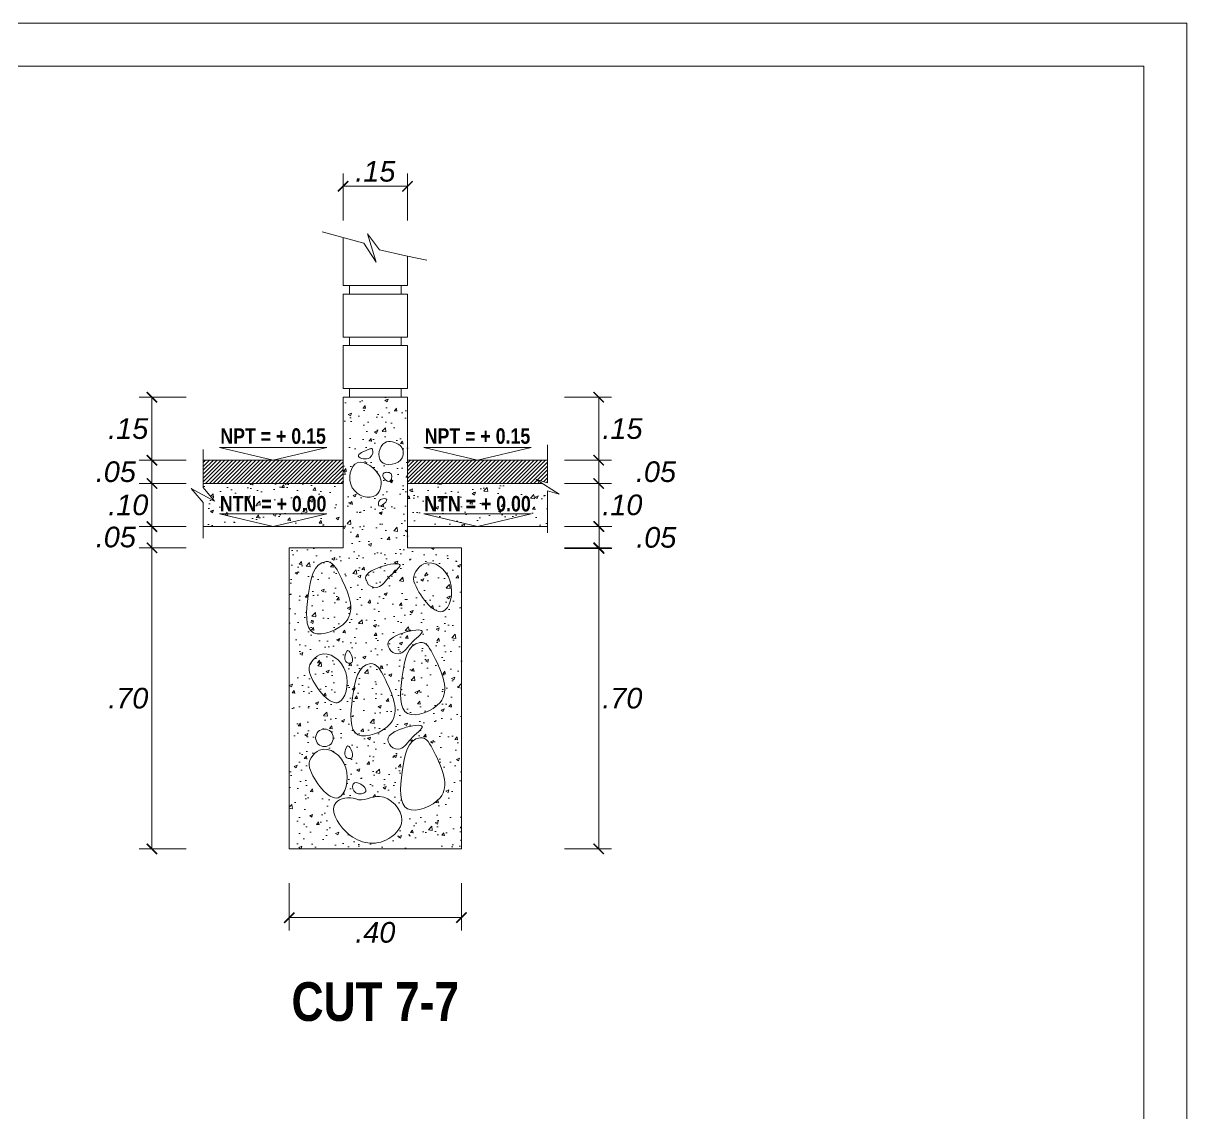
# Model space of a CAD drawing. Header units: millimetres. Extents: x 56 to 215, y 47 to 103.
# Drawn here: x 208.33 to 215.09, y 96.32 to 102.66 of the extents above; entities that cross this region are included whole.
import ezdxf
from ezdxf.enums import TextEntityAlignment as Align

# ---------------------------------------------------------------- set-up
doc = ezdxf.new("R2010")
doc.units = ezdxf.units.MM
doc.linetypes.add('CENTER2', pattern=[28.575, 19.05, -3.175, 3.175, -3.175])
for name, color, linetype, lineweight in [('A_Texto', 43, 'Continuous', 9), ('E_Cimentación', 150, 'Continuous', 50), ('E_Columna', 3, 'Continuous', 25), ('Estribo', 1, 'CENTER2', 20), ('G_Achurados', 54, 'Continuous', 5), ('G_Complemento', 30, 'Continuous', 20), ('G_Texto', 122, 'Continuous', 20)]:
    doc.layers.add(name, color=color, linetype=linetype, lineweight=lineweight)
doc.layers.add('E_Concreto', color=157, linetype='Continuous')
doc.layers.add('G_Acotación', color=171, linetype='Continuous')
doc.styles.add('ARIAL', font='ariali.ttf', dxfattribs={"height": 0.12})
doc.styles.add('Cotas', font='ARIALNB.TTF', dxfattribs={"height": 0.1})
doc.styles.add('Notas', font='ARIALNB.TTF', dxfattribs={"height": 0.15})
doc.dimstyles.new('Lenin_20', dxfattribs={"dimscale": 0.5, "dimtxt": 0.1, "dimasz": 0.12, "dimexe": 0.15, "dimexo": 0.2, "dimgap": 0.05, "dimtad": 2, "dimtih": 1, "dimtoh": 1, "dimlfac": 0.4, "dimzin": 4, "dimdsep": 46, "dimtxsty": 'ARIAL', "dimblk": 'ARCHTICK', "dimcen": 0.12, "dimclrd": 256, "dimclre": 256, "dimclrt": 4, "dimazin": 1, "dimtm": 1e-09, "dimtfac": 1, "dimtmove": 2, "dimatfit": 2, "dimldrblk": 'ARCHTICK', "dimfxl": 1, "dimtolj": 1, "dimlwd": 13, "dimlwe": 18, "dimarcsym": 0})
pattern_1 = [(50, (26.23506, -2.77597), (0.18218467, -0.01593909), [0.01905, -0.20955]), (355, (26.23506, -2.77597), (-0.03524283, 0.19105664), [0.01524, -0.16764]), (100.451, (26.25025, -2.7773), (0.1469425, 0.17511669), [0.01619, -0.17809]), (46.1842, (26.23506, -2.72517), (0.27107904, -0.04204233), [0.028575, -0.314325]), (96.6356, (26.25765, -2.72867), (0.23740423, 0.24742556), [0.024285, -0.267135]), (351.184, (26.23506, -2.72517), (0.2374046, 0.2474251), [0.02286, -0.25146]), (21, (26.26046, -2.73787), (0.15161488, -0.10226552), [0.01905, -0.20955]), (326, (26.26046, -2.73787), (0.06180203, 0.18418797), [0.01524, -0.16764]), (71.4514, (26.2731, -2.74639), (0.21341649, 0.08192286), [0.01619, -0.17809]), (37.5, (26.235063, -2.775966), (0.003088603, 0.084555039), [0, -0.165608, 0, -0.17018, 0, -0.168275]), (7.5, (26.23506, -2.77597), (0.066819663, 0.100180575), [0, -0.097028, 0, -0.161798, 0, -0.064135]), (327.5, (26.17842, -2.775966), (0.135590595, -0.005728744), [0, -0.0635, 0, -0.19812, 0, -0.26289]), (317.5, (26.15302, -2.77597), (0.14812918, 0.02542649), [0, -0.08255, 0, -0.131572, 0, -0.18669])]

# ---------------------------------------------------------------- blocks, each defined once
blk = doc.blocks.new('_ArchTick')
at = {"color": 0, "linetype": 'ByBlock', "const_width": 0.15}
blk.add_lwpolyline([(-0.5, -0.5), (0.5, 0.5)], dxfattribs=at)
blk = doc.blocks.new('*D840')
at = {"layer": 'Defpoints', "color": 0, "transparency": 16777216}
for p in [(209.8743, 97.8598), (210.8743, 97.8598), (210.8743, 97.4598)]:
    blk.add_point(p, dxfattribs=at)
at = {"layer": 'G_Acotación', "lineweight": 18, "transparency": 16777216}
for p, q in [((209.8743, 97.6598), (209.8743, 97.3848)), ((210.8743, 97.6598), (210.8743, 97.3848))]:
    blk.add_line(p, q, dxfattribs=at)
at = {"layer": 'G_Acotación', "lineweight": 13, "transparency": 16777216}
blk.add_line((209.8743, 97.4598), (210.8743, 97.4598), dxfattribs=at)
at = {"layer": 'G_Acotación', "lineweight": 13, "transparency": 16777216, "xscale": 0.06, "yscale": 0.06, "zscale": 0.06, "rotation": 180}
blk.add_blockref('_ArchTick', (209.8743, 97.4598), dxfattribs=at)
at = {"layer": 'G_Acotación', "lineweight": 13, "transparency": 16777216, "xscale": 0.06, "yscale": 0.06, "zscale": 0.06}
blk.add_blockref('_ArchTick', (210.8743, 97.4598), dxfattribs=at)
at = {"layer": 'G_Acotación', "color": 4, "lineweight": 5, "transparency": 16777216, "insert": (210.3743, 97.3736), "char_height": 0.12, "attachment_point": 5, "style": 'ARIAL'}
blk.add_mtext('\\A1;.40', dxfattribs=at)
blk = doc.blocks.new('*D841')
at = {"layer": 'Defpoints', "color": 0, "transparency": 16777216}
for p in [(211.3743, 99.6098), (211.6723, 99.6098), (211.3743, 97.8598)]:
    blk.add_point(p, dxfattribs=at)
at = {"layer": 'G_Acotación', "lineweight": 18, "transparency": 16777216}
for p, q in [((211.4743, 99.6098), (211.7473, 99.6098)), ((211.4743, 97.8598), (211.7473, 97.8598))]:
    blk.add_line(p, q, dxfattribs=at)
at = {"layer": 'G_Acotación', "lineweight": 13, "transparency": 16777216}
blk.add_line((211.6723, 97.8598), (211.6723, 99.6098), dxfattribs=at)
at = {"layer": 'G_Acotación', "lineweight": 13, "transparency": 16777216, "xscale": 0.06, "yscale": 0.06, "zscale": 0.06}
for p, rotation in [((211.6723, 99.6098), 90), ((211.6723, 97.8598), 270)]:
    blk.add_blockref('_ArchTick', p, dxfattribs=dict(at, rotation=rotation))
at = {"layer": 'G_Acotación', "color": 4, "lineweight": 5, "transparency": 16777216, "insert": (211.8098, 98.7348), "char_height": 0.12, "attachment_point": 5, "style": 'ARIAL'}
blk.add_mtext('\\A1;.70', dxfattribs=at)
blk = doc.blocks.new('*D842')
at = {"layer": 'Defpoints', "color": 0, "transparency": 16777216}
for p in [(211.3743, 99.9835), (211.6723, 99.9835), (211.3743, 99.7334)]:
    blk.add_point(p, dxfattribs=at)
at = {"layer": 'G_Acotación', "lineweight": 18, "transparency": 16777216}
for p, q in [((211.4743, 99.9835), (211.7473, 99.9835)), ((211.4743, 99.7334), (211.7473, 99.7334))]:
    blk.add_line(p, q, dxfattribs=at)
at = {"layer": 'G_Acotación', "lineweight": 13, "transparency": 16777216}
blk.add_line((211.6723, 99.7334), (211.6723, 99.9835), dxfattribs=at)
at = {"layer": 'G_Acotación', "lineweight": 13, "transparency": 16777216, "xscale": 0.06, "yscale": 0.06, "zscale": 0.06}
for p, rotation in [((211.6723, 99.9835), 90), ((211.6723, 99.7334), 270)]:
    blk.add_blockref('_ArchTick', p, dxfattribs=dict(at, rotation=rotation))
at = {"layer": 'G_Acotación', "color": 4, "lineweight": 5, "transparency": 16777216, "insert": (211.8098, 99.8585), "char_height": 0.12, "attachment_point": 5, "style": 'ARIAL'}
blk.add_mtext('\\A1;.10', dxfattribs=at)
blk = doc.blocks.new('*D850')
at = {"layer": 'Defpoints', "color": 0, "transparency": 16777216}
for p in [(211.3743, 100.119), (211.6723, 100.119), (211.3743, 99.9835)]:
    blk.add_point(p, dxfattribs=at)
at = {"layer": 'G_Acotación', "lineweight": 18, "transparency": 16777216}
for p, q in [((211.4743, 100.119), (211.7473, 100.119)), ((211.4743, 99.9835), (211.7473, 99.9835))]:
    blk.add_line(p, q, dxfattribs=at)
at = {"layer": 'G_Acotación', "lineweight": 13, "transparency": 16777216}
blk.add_line((211.6723, 99.9835), (211.6723, 100.119), dxfattribs=at)
at = {"layer": 'G_Acotación', "lineweight": 13, "transparency": 16777216, "xscale": 0.06, "yscale": 0.06, "zscale": 0.06}
for p, rotation in [((211.6723, 100.119), 90), ((211.6723, 99.9835), 270)]:
    blk.add_blockref('_ArchTick', p, dxfattribs=dict(at, rotation=rotation))
at = {"layer": 'G_Acotación', "color": 4, "lineweight": 5, "transparency": 16777216, "insert": (212.0049, 100.0512), "char_height": 0.12, "attachment_point": 5, "style": 'ARIAL'}
blk.add_mtext('\\A1;.05', dxfattribs=at)
blk = doc.blocks.new('*D851')
at = {"layer": 'Defpoints', "color": 0, "transparency": 16777216}
for p in [(211.3743, 100.4848), (211.6723, 100.4848), (211.3743, 100.119)]:
    blk.add_point(p, dxfattribs=at)
at = {"layer": 'G_Acotación', "lineweight": 18, "transparency": 16777216}
for p, q in [((211.4743, 100.4848), (211.7473, 100.4848)), ((211.4743, 100.119), (211.7473, 100.119))]:
    blk.add_line(p, q, dxfattribs=at)
at = {"layer": 'G_Acotación', "lineweight": 13, "transparency": 16777216}
blk.add_line((211.6723, 100.119), (211.6723, 100.4848), dxfattribs=at)
at = {"layer": 'G_Acotación', "lineweight": 13, "transparency": 16777216, "xscale": 0.06, "yscale": 0.06, "zscale": 0.06}
for p, rotation in [((211.6723, 100.4848), 90), ((211.6723, 100.119), 270)]:
    blk.add_blockref('_ArchTick', p, dxfattribs=dict(at, rotation=rotation))
at = {"layer": 'G_Acotación', "color": 4, "lineweight": 5, "transparency": 16777216, "insert": (211.8103, 100.3019), "char_height": 0.12, "attachment_point": 5, "style": 'ARIAL'}
blk.add_mtext('\\A1;.15', dxfattribs=at)
blk = doc.blocks.new('*D843')
at = {"layer": 'Defpoints', "color": 0, "transparency": 16777216}
for p in [(210.1868, 101.711), (210.1868, 101.4127), (210.5618, 101.4127)]:
    blk.add_point(p, dxfattribs=at)
at = {"layer": 'G_Acotación', "lineweight": 18, "transparency": 16777216}
for p, q in [((210.1868, 101.5127), (210.1868, 101.786)), ((210.5618, 101.5127), (210.5618, 101.786))]:
    blk.add_line(p, q, dxfattribs=at)
at = {"layer": 'G_Acotación', "lineweight": 13, "transparency": 16777216}
blk.add_line((210.5618, 101.711), (210.1868, 101.711), dxfattribs=at)
at = {"layer": 'G_Acotación', "lineweight": 13, "transparency": 16777216, "xscale": 0.06, "yscale": 0.06, "zscale": 0.06, "rotation": 180}
blk.add_blockref('_ArchTick', (210.1868, 101.711), dxfattribs=at)
at = {"layer": 'G_Acotación', "lineweight": 13, "transparency": 16777216, "xscale": 0.06, "yscale": 0.06, "zscale": 0.06}
blk.add_blockref('_ArchTick', (210.5618, 101.711), dxfattribs=at)
at = {"layer": 'G_Acotación', "color": 4, "lineweight": 5, "transparency": 16777216, "insert": (210.3743, 101.7973), "char_height": 0.12, "attachment_point": 5, "style": 'ARIAL'}
blk.add_mtext('\\A1;.15', dxfattribs=at)
blk = doc.blocks.new('*D844')
at = {"layer": 'Defpoints', "color": 0, "transparency": 16777216}
for p in [(209.0763, 99.6098), (209.3743, 99.6098), (209.3743, 97.8598)]:
    blk.add_point(p, dxfattribs=at)
at = {"layer": 'G_Acotación', "lineweight": 18, "transparency": 16777216}
for p, q in [((209.2743, 99.6098), (209.0013, 99.6098)), ((209.2743, 97.8598), (209.0013, 97.8598))]:
    blk.add_line(p, q, dxfattribs=at)
at = {"layer": 'G_Acotación', "lineweight": 13, "transparency": 16777216}
blk.add_line((209.0763, 97.8598), (209.0763, 99.6098), dxfattribs=at)
at = {"layer": 'G_Acotación', "lineweight": 13, "transparency": 16777216, "xscale": 0.06, "yscale": 0.06, "zscale": 0.06}
for p, rotation in [((209.0763, 99.6098), 90), ((209.0763, 97.8598), 270)]:
    blk.add_blockref('_ArchTick', p, dxfattribs=dict(at, rotation=rotation))
at = {"layer": 'G_Acotación', "color": 4, "lineweight": 5, "transparency": 16777216, "insert": (208.9389, 98.7348), "char_height": 0.12, "attachment_point": 5, "style": 'ARIAL'}
blk.add_mtext('\\A1;.70', dxfattribs=at)
blk = doc.blocks.new('*D845')
at = {"layer": 'Defpoints', "color": 0, "transparency": 16777216}
for p in [(209.0763, 99.9835), (209.3743, 99.9835), (209.3743, 99.7334)]:
    blk.add_point(p, dxfattribs=at)
at = {"layer": 'G_Acotación', "lineweight": 18, "transparency": 16777216}
for p, q in [((209.2743, 99.9835), (209.0013, 99.9835)), ((209.2743, 99.7334), (209.0013, 99.7334))]:
    blk.add_line(p, q, dxfattribs=at)
at = {"layer": 'G_Acotación', "lineweight": 13, "transparency": 16777216}
blk.add_line((209.0763, 99.7334), (209.0763, 99.9835), dxfattribs=at)
at = {"layer": 'G_Acotación', "lineweight": 13, "transparency": 16777216, "xscale": 0.06, "yscale": 0.06, "zscale": 0.06}
for p, rotation in [((209.0763, 99.9835), 90), ((209.0763, 99.7334), 270)]:
    blk.add_blockref('_ArchTick', p, dxfattribs=dict(at, rotation=rotation))
at = {"layer": 'G_Acotación', "color": 4, "lineweight": 5, "transparency": 16777216, "insert": (208.9389, 99.8585), "char_height": 0.12, "attachment_point": 5, "style": 'ARIAL'}
blk.add_mtext('\\A1;.10', dxfattribs=at)
blk = doc.blocks.new('*D846')
at = {"layer": 'Defpoints', "color": 0, "transparency": 16777216}
for p in [(209.0763, 100.119), (209.3743, 100.119), (209.3743, 99.9835)]:
    blk.add_point(p, dxfattribs=at)
at = {"layer": 'G_Acotación', "lineweight": 18, "transparency": 16777216}
for p, q in [((209.2743, 100.119), (209.0013, 100.119)), ((209.2743, 99.9835), (209.0013, 99.9835))]:
    blk.add_line(p, q, dxfattribs=at)
at = {"layer": 'G_Acotación', "lineweight": 13, "transparency": 16777216}
blk.add_line((209.0763, 99.9835), (209.0763, 100.119), dxfattribs=at)
at = {"layer": 'G_Acotación', "lineweight": 13, "transparency": 16777216, "xscale": 0.06, "yscale": 0.06, "zscale": 0.06}
for p, rotation in [((209.0763, 100.119), 90), ((209.0763, 99.9835), 270)]:
    blk.add_blockref('_ArchTick', p, dxfattribs=dict(at, rotation=rotation))
at = {"layer": 'G_Acotación', "color": 4, "lineweight": 5, "transparency": 16777216, "insert": (208.8663, 100.0512), "char_height": 0.12, "attachment_point": 5, "style": 'ARIAL'}
blk.add_mtext('\\A1;.05', dxfattribs=at)
blk = doc.blocks.new('*D847')
at = {"layer": 'Defpoints', "color": 0, "transparency": 16777216}
for p in [(209.0763, 100.4848), (209.3743, 100.4848), (209.3743, 100.119)]:
    blk.add_point(p, dxfattribs=at)
at = {"layer": 'G_Acotación', "lineweight": 18, "transparency": 16777216}
for p, q in [((209.2743, 100.4848), (209.0013, 100.4848)), ((209.2743, 100.119), (209.0013, 100.119))]:
    blk.add_line(p, q, dxfattribs=at)
at = {"layer": 'G_Acotación', "lineweight": 13, "transparency": 16777216}
blk.add_line((209.0763, 100.119), (209.0763, 100.4848), dxfattribs=at)
at = {"layer": 'G_Acotación', "lineweight": 13, "transparency": 16777216, "xscale": 0.06, "yscale": 0.06, "zscale": 0.06}
for p, rotation in [((209.0763, 100.4848), 90), ((209.0763, 100.119), 270)]:
    blk.add_blockref('_ArchTick', p, dxfattribs=dict(at, rotation=rotation))
at = {"layer": 'G_Acotación', "color": 4, "lineweight": 5, "transparency": 16777216, "insert": (208.9383, 100.3019), "char_height": 0.12, "attachment_point": 5, "style": 'ARIAL'}
blk.add_mtext('\\A1;.15', dxfattribs=at)
blk = doc.blocks.new('*D848')
at = {"layer": 'Defpoints', "color": 0, "transparency": 16777216}
for p in [(209.0763, 99.7334), (209.3743, 99.7334), (209.3743, 99.6098)]:
    blk.add_point(p, dxfattribs=at)
at = {"layer": 'G_Acotación', "lineweight": 18, "transparency": 16777216}
for p, q in [((209.2743, 99.7334), (209.0013, 99.7334)), ((209.2743, 99.6098), (209.0013, 99.6098))]:
    blk.add_line(p, q, dxfattribs=at)
at = {"layer": 'G_Acotación', "lineweight": 13, "transparency": 16777216}
blk.add_line((209.0763, 99.6098), (209.0763, 99.7334), dxfattribs=at)
at = {"layer": 'G_Acotación', "lineweight": 13, "transparency": 16777216, "xscale": 0.06, "yscale": 0.06, "zscale": 0.06}
for p, rotation in [((209.0763, 99.7334), 90), ((209.0763, 99.6098), 270)]:
    blk.add_blockref('_ArchTick', p, dxfattribs=dict(at, rotation=rotation))
at = {"layer": 'G_Acotación', "color": 4, "lineweight": 5, "transparency": 16777216, "insert": (208.8663, 99.6716), "char_height": 0.12, "attachment_point": 5, "style": 'ARIAL'}
blk.add_mtext('\\A1;.05', dxfattribs=at)
blk = doc.blocks.new('*D849')
at = {"layer": 'Defpoints', "color": 0, "transparency": 16777216}
for p in [(211.3743, 99.7334), (211.6743, 99.7334), (211.3743, 99.6056)]:
    blk.add_point(p, dxfattribs=at)
at = {"layer": 'G_Acotación', "lineweight": 18, "transparency": 16777216}
for p, q in [((211.4743, 99.7334), (211.7493, 99.7334)), ((211.4743, 99.6056), (211.7493, 99.6056))]:
    blk.add_line(p, q, dxfattribs=at)
at = {"layer": 'G_Acotación', "lineweight": 13, "transparency": 16777216}
blk.add_line((211.6743, 99.6056), (211.6743, 99.7334), dxfattribs=at)
at = {"layer": 'G_Acotación', "lineweight": 13, "transparency": 16777216, "xscale": 0.06, "yscale": 0.06, "zscale": 0.06}
for p, rotation in [((211.6743, 99.7334), 90), ((211.6743, 99.6056), 270)]:
    blk.add_blockref('_ArchTick', p, dxfattribs=dict(at, rotation=rotation))
at = {"layer": 'G_Acotación', "color": 4, "lineweight": 5, "transparency": 16777216, "insert": (212.0069, 99.6695), "char_height": 0.12, "attachment_point": 5, "style": 'ARIAL'}
blk.add_mtext('\\A1;.05', dxfattribs=at)

msp = doc.modelspace()

# ---------------------------------------------------------------- hatches: boundary and pattern name
at = {"layer": 'E_Concreto', "lineweight": 5}
h = msp.add_hatch(dxfattribs=at)
h.set_pattern_fill('AR-CONC', color=256, scale=0.001, style=0)
h.set_pattern_definition([(50, (4.18476, 33.30307), (0.18218467, -0.01593909), [0.01905, -0.20955]), (355, (4.18476, 33.30307), (-0.03524283, 0.19105664), [0.01524, -0.16764]), (100.451, (4.19994, 33.30174), (0.1469425, 0.17511669), [0.01619, -0.17809]), (46.1842, (4.18476, 33.35387), (0.27107904, -0.04204233), [0.028575, -0.314325]), (96.6356, (4.20735, 33.35037), (0.23740423, 0.24742556), [0.024285, -0.267135]), (351.184, (4.18476, 33.35387), (0.2374046, 0.2474251), [0.02286, -0.25146]), (21, (4.21016, 33.34117), (0.15161488, -0.10226552), [0.01905, -0.20955]), (326, (4.21016, 33.34117), (0.06180203, 0.18418797), [0.01524, -0.16764]), (71.4514, (4.2228, 33.33265), (0.21341649, 0.08192286), [0.01619, -0.17809]), (37.5, (4.18476, 33.30307), (0.003088603, 0.084555039), [0, -0.165608, 0, -0.17018, 0, -0.168275]), (7.5, (4.18476, 33.30307), (0.066819663, 0.100180575), [0, -0.097028, 0, -0.161798, 0, -0.064135]), (327.5, (4.12812, 33.30307), (0.135590595, -0.005728744), [0, -0.0635, 0, -0.19812, 0, -0.26289]), (317.5, (4.10272, 33.30307), (0.14812918, 0.02542649), [0, -0.08255, 0, -0.131572, 0, -0.18669])])
h.paths.add_polyline_path([(210.5618, 100.4848), (210.5618, 99.6098), (210.8743, 99.6098), (210.8743, 97.8598), (209.8743, 97.8598), (209.8743, 99.6098), (210.1868, 99.6098), (210.1868, 100.4848)])
edge = h.paths.add_edge_path(flags=16)
edge.add_spline(control_points=[(210.4688, 100.0341), (210.4719, 100.0215), (210.466, 99.9832), (210.4265, 100.0068), (210.4108, 100.0385), (210.4336, 100.0492), (210.4515, 100.0489), (210.4667, 100.0424), (210.4688, 100.0341)], knot_values=[0, 0, 0, 0, 0.039013, 0.072904, 0.102826, 0.121909, 0.133746, 0.159346, 0.159346, 0.159346, 0.159346], degree=3, periodic=0)
edge = h.paths.add_edge_path(flags=16)
edge.add_spline(control_points=[(210.4356, 99.8756), (210.4258, 99.8641), (210.3904, 99.8368), (210.3928, 99.8796), (210.4092, 99.8959), (210.4467, 99.8989), (210.4388, 99.8794), (210.4356, 99.8756)], knot_values=[0, 0, 0, 0, 0.045529, 0.069183, 0.089262, 0.120129, 0.13509, 0.13509, 0.13509, 0.13509], degree=3, periodic=0)
edge = h.paths.add_edge_path(flags=16)
edge.add_spline(control_points=[(210.3566, 100.1841), (210.3654, 100.1688), (210.3515, 100.113), (210.237, 100.1396), (210.316, 100.1755), (210.3542, 100.1883), (210.3566, 100.1841)], knot_values=[0, 0, 0, 0, 0.052822, 0.118575, 0.197097, 0.21162, 0.21162, 0.21162, 0.21162], degree=3, periodic=0)
edge = h.paths.add_edge_path(flags=16)
edge.add_spline(control_points=[(210.5164, 100.2059), (210.5366, 100.1917), (210.5545, 100.0996), (210.3679, 100.0692), (210.4079, 100.2511), (210.4922, 100.2227), (210.5164, 100.2059)], knot_values=[0, 0, 0, 0, 0.073991, 0.199337, 0.310324, 0.398659, 0.398659, 0.398659, 0.398659], degree=3, periodic=0)
edge = h.paths.add_edge_path(flags=16)
edge.add_spline(control_points=[(210.4002, 100.0245), (210.4164, 99.9912), (210.3958, 99.8688), (210.1948, 99.9333), (210.247, 100.1695), (210.3779, 100.0704), (210.4002, 100.0245)], knot_values=[0, 0, 0, 0, 0.110987, 0.255656, 0.403639, 0.55678, 0.55678, 0.55678, 0.55678], degree=3, periodic=0)
edge = h.paths.add_edge_path(flags=16)
edge.add_spline(control_points=[(210.6347, 98.5055), (210.6721, 98.5099), (210.7459, 98.3659), (210.8415, 98.1553), (210.5024, 98.0286), (210.5267, 98.3131), (210.5607, 98.4967), (210.6347, 98.5055)], knot_values=[0, 0, 0, 0, 0.112912, 0.383799, 0.583565, 0.801617, 1.02504, 1.02504, 1.02504, 1.02504], degree=3, periodic=0)
edge = h.paths.add_edge_path(flags=16)
edge.add_spline(control_points=[(210.2604, 98.1496), (210.2239, 98.1645), (210.0823, 98.1395), (210.2067, 97.9076), (210.4124, 97.8626), (210.5839, 98.0327), (210.4151, 98.2134), (210.3032, 98.1322), (210.2604, 98.1496)], knot_values=[0, 0, 0, 0, 0.118201, 0.294893, 0.532739, 0.682359, 0.872321, 1.011046, 1.011046, 1.011046, 1.011046], degree=3, periodic=0)
edge = h.paths.add_edge_path(flags=16)
edge.add_arc((210.0789, 98.5051), 0.0513, 0, 360)
edge = h.paths.add_edge_path(flags=16)
edge.add_spline(control_points=[(210.4565, 98.4688), (210.4611, 98.4499), (210.5295, 98.4225), (210.5688, 98.5001), (210.7412, 98.6227), (210.4022, 98.5406), (210.4552, 98.4741), (210.4565, 98.4688)], knot_values=[0, 0, 0, 0, 0.05853, 0.15149, 0.250185, 0.466126, 0.482352, 0.482352, 0.482352, 0.482352], degree=3, periodic=0)
edge = h.paths.add_edge_path(flags=16)
edge.add_spline(control_points=[(210.2459, 98.2367), (210.2375, 98.2212), (210.2499, 98.1694), (210.3411, 98.1836), (210.2969, 98.2419), (210.2528, 98.2495), (210.2459, 98.2367)], knot_values=[0, 0, 0, 0, 0.052822, 0.111363, 0.163695, 0.207263, 0.207263, 0.207263, 0.207263], degree=3, periodic=0)
edge = h.paths.add_edge_path(flags=16)
edge.add_spline(control_points=[(210.2096, 98.4543), (210.1979, 98.436), (210.1866, 98.3865), (210.267, 98.3786), (210.2224, 98.4744), (210.2096, 98.4543)], knot_values=[0, 0, 0, 0, 0.065297, 0.094342, 0.165807, 0.165807, 0.165807, 0.165807], degree=3, periodic=0)
edge = h.paths.add_edge_path(flags=16)
edge.add_spline(control_points=[(209.9917, 98.331), (210.0173, 98.2548), (210.1672, 98.0513), (210.2493, 98.3506), (210.0635, 98.4924), (209.9793, 98.368), (209.9917, 98.331)], knot_values=[0, 0, 0, 0, 0.241271, 0.420764, 0.603983, 0.720994, 0.720994, 0.720994, 0.720994], degree=3, periodic=0)
h = msp.add_hatch(dxfattribs=at)
h.set_pattern_fill('AR-CONC', color=256, scale=0.001, style=0)
h.set_pattern_definition(pattern_1)
h.paths.add_polyline_path([(210.1868, 99.7334), (210.1868, 99.9835), (209.3743, 99.9835), (209.3743, 99.9598), (209.4394, 99.8802), (209.3042, 99.9547), (209.3743, 99.8728), (209.3743, 99.7334)])
h = msp.add_hatch(dxfattribs=at)
h.set_pattern_fill('AR-CONC', color=256, scale=0.001, style=0)
h.set_pattern_definition(pattern_1)
h.paths.add_polyline_path([(210.5618, 99.9835), (210.5618, 99.7334), (211.3743, 99.7334), (211.3743, 99.8055), (211.3743, 99.8617), (211.3757, 99.9416), (211.4434, 99.9205), (211.3458, 99.9835)])
at = {"layer": 'G_Achurados', "lineweight": 5, "ltscale": 0.05}
h = msp.add_hatch(dxfattribs=at)
h.set_pattern_fill('ANSI31', color=256, scale=0.005, style=0)
h.set_pattern_definition([(45, (-847.061649, -790.420735), (-0.01122532015, 0.01122532015), [])])
h.paths.add_polyline_path([(209.3743, 100.119), (209.3743, 99.9835), (210.1868, 99.9835), (210.1868, 100.119)])
h.paths.add_polyline_path([(210.5618, 100.119), (210.5618, 99.9835), (211.3458, 99.9835), (211.3092, 100.0071), (211.3743, 99.9868), (211.3743, 100.119)])

# ---------------------------------------------------------------- linework, layer by layer
at = {"lineweight": 5}
for points in [[(215.0892, 75.1029), (215.0892, 102.6587), (174.0392, 102.6587), (174.0392, 75.1029)], [(214.8392, 75.3529), (214.8392, 102.4087), (174.2892, 102.4087), (174.2892, 75.3529)]]:
    msp.add_lwpolyline(points, close=True, dxfattribs=at)
at = {"layer": 'E_Cimentación', "color": 3, "lineweight": 5}
msp.add_lwpolyline([(210.5618, 100.4848), (210.5618, 99.6098), (210.8743, 99.6098), (210.8743, 97.8598), (209.8743, 97.8598), (209.8743, 99.6098), (210.1868, 99.6098), (210.1868, 100.4848), (210.5618, 100.4848)], dxfattribs=at)
at = {"layer": 'E_Columna', "lineweight": 5}
for p, q in [((210.5618, 100.4848), (210.1868, 100.4848)), ((210.5618, 100.1084), (210.5618, 99.9834)), ((210.1868, 99.9835), (209.3743, 99.9835)), ((211.3458, 99.9835), (210.5618, 99.9835)), ((210.5618, 99.9834), (210.5618, 99.7334)), ((210.1868, 99.7334), (209.3743, 99.7334)), ((209.3743, 99.6974), (209.3743, 99.7334)), ((210.5618, 99.7334), (211.3743, 99.7334)), ((211.3743, 99.7334), (211.3743, 99.6974)), ((209.8743, 99.6098), (209.8743, 97.8598)), ((210.8743, 97.8598), (210.8743, 97.8598))]:
    msp.add_line(p, q, dxfattribs=at)
at = {"layer": 'E_Concreto', "color": 7, "lineweight": 5}
msp.add_circle((210.0789, 98.5051), 0.0513, dxfattribs=at)
for points, start_tangent, end_tangent in [([(210.5164, 100.2059), (210.5309, 100.1333), (210.4075, 100.1116), (210.4292, 100.2204), (210.5164, 100.2059)], (0.819678, -0.572825), (0.819678, -0.572825)), ([(210.3566, 100.1841), (210.3421, 100.1333), (210.2768, 100.1406), (210.3421, 100.1841), (210.3566, 100.1841)], (0.497705, -0.867346), (0.497705, -0.867346)), ([(210.4002, 100.0245), (210.3784, 99.9157), (210.2404, 99.9592), (210.2695, 100.1043), (210.4002, 100.0245)], (0.436947, -0.899487), (0.436947, -0.899487)), ([(210.4688, 100.0341), (210.4593, 99.9963), (210.4285, 100.0105), (210.419, 100.0389), (210.4356, 100.0483), (210.4475, 100.0483), (210.4688, 100.0341)], (0.244182, -0.96973), (0.244182, -0.96973)), ([(210.4356, 99.8756), (210.3954, 99.8544), (210.3954, 99.878), (210.4096, 99.8922), (210.4403, 99.8898), (210.4356, 99.8756)], (-0.648683, -0.761059), (-0.648683, -0.761059)), ([(210.0879, 99.5297), (210.1678, 99.4499), (210.2041, 99.1815), (210.0153, 99.1162), (209.984, 99.332), (210.0879, 99.5297)], (0.993061, 0.117597), (0.993061, 0.117597)), ([(210.3279, 99.4077), (210.3787, 99.3786), (210.4513, 99.4367), (210.5182, 99.5092), (210.3206, 99.4222), (210.3279, 99.4077)], (0.234801, -0.972044), (0.234801, -0.972044)), ([(210.599, 99.4141), (210.766, 99.24), (210.8096, 99.4141), (210.6571, 99.5157), (210.599, 99.4141)], (0.318131, -0.948047), (0.318131, -0.948047)), ([(210.4565, 99.0228), (210.5073, 98.9938), (210.5799, 99.0519), (210.6468, 99.1244), (210.4492, 99.0374), (210.4565, 99.0228)], (0.234801, -0.972044), (0.234801, -0.972044)), ([(210.6347, 99.0595), (210.7146, 98.9797), (210.7509, 98.7112), (210.5621, 98.6459), (210.5307, 98.8617), (210.6347, 99.0595)], (0.993061, 0.117597), (0.993061, 0.117597)), ([(209.9917, 98.885), (210.1588, 98.7109), (210.2023, 98.885), (210.0498, 98.9866), (209.9917, 98.885)], (0.318131, -0.948047), (0.318131, -0.948047)), ([(210.2096, 99.0083), (210.2096, 98.943), (210.2386, 98.943), (210.2096, 99.0083)], (-0.538019, -0.842933), (-0.538019, -0.842933)), ([(210.3458, 98.9366), (210.4257, 98.8568), (210.462, 98.5883), (210.2732, 98.523), (210.2418, 98.7388), (210.3458, 98.9366)], (0.993061, 0.117597), (0.993061, 0.117597)), ([(210.4565, 98.4688), (210.5073, 98.4398), (210.5799, 98.4979), (210.6468, 98.5704), (210.4492, 98.4834), (210.4565, 98.4688)], (0.234801, -0.972044), (0.234801, -0.972044)), ([(210.6347, 98.5055), (210.7146, 98.4257), (210.7509, 98.1572), (210.5621, 98.0919), (210.5307, 98.3077), (210.6347, 98.5055)], (0.993061, 0.117597), (0.993061, 0.117597)), ([(209.9917, 98.331), (210.1588, 98.1569), (210.2023, 98.331), (210.0498, 98.4326), (209.9917, 98.331)], (0.318131, -0.948047), (0.318131, -0.948047)), ([(210.2096, 98.4543), (210.2096, 98.389), (210.2386, 98.389), (210.2096, 98.4543)], (-0.538019, -0.842933), (-0.538019, -0.842933)), ([(210.2459, 98.2367), (210.2604, 98.1859), (210.3185, 98.1932), (210.2895, 98.2367), (210.2459, 98.2367)], (-0.475844, -0.879529), (-0.475844, -0.879529)), ([(210.2604, 98.1496), (210.1442, 98.1279), (210.2023, 97.961), (210.4347, 97.9102), (210.5291, 98.0263), (210.3984, 98.1641), (210.2604, 98.1496)], (-0.926216, 0.376993), (-0.926216, 0.376993))]:
    msp.add_spline(points, degree=3, dxfattribs=dict(at, start_tangent=start_tangent, end_tangent=end_tangent))
at = {"layer": 'Estribo', "lineweight": 5}
msp.add_lwpolyline([(210.4574, 99.4294), (210.4443, 99.4445)], dxfattribs=at)
at = {"layer": 'G_Acotación', "lineweight": 5}
for p, q in [((209.3743, 100.119), (210.1868, 100.119)), ((210.5618, 100.119), (211.3743, 100.119))]:
    msp.add_line(p, q, dxfattribs=at)
at = {"layer": 'G_Complemento', "color": 1, "lineweight": 5}
for p, q in [((210.2243, 101.0848), (210.2243, 101.1348)), ((210.2243, 101.0848), (210.2243, 101.1348)), ((210.2243, 101.0848), (210.2243, 101.1348)), ((210.5243, 101.0848), (210.5243, 101.1348)), ((210.5243, 101.0848), (210.5243, 101.1348)), ((210.5243, 101.0848), (210.5243, 101.1348)), ((210.5243, 101.0848), (210.5243, 101.1348)), ((210.5243, 101.0848), (210.5243, 101.1348)), ((210.5243, 101.0848), (210.5243, 101.1348)), ((210.2243, 100.7848), (210.2243, 100.8348)), ((210.5243, 100.7848), (210.5243, 100.8348)), ((210.5243, 100.7848), (210.5243, 100.8348)), ((210.2243, 100.4848), (210.2243, 100.5348)), ((210.5243, 100.4848), (210.5243, 100.5348)), ((210.5243, 100.4848), (210.5243, 100.5348))]:
    msp.add_line(p, q, dxfattribs=at)
at = {"layer": 'G_Complemento', "color": 7, "lineweight": 5}
for p, q in [((209.3743, 99.8723), (209.3743, 99.7803)), ((209.3743, 99.8723), (209.3743, 99.6657)), ((211.3743, 99.7334), (211.3743, 99.8055))]:
    msp.add_line(p, q, dxfattribs=at)
at = {"layer": 'G_Complemento', "lineweight": 5}
msp.add_lwpolyline([(210.0664, 101.4472), (210.3072, 101.3804), (210.3786, 101.2699), (210.3291, 101.4342), (210.3991, 101.3424), (210.5517, 101.307), (210.6739, 101.2809)], dxfattribs=at)
at = {"layer": 'G_Complemento', "color": 1, "lineweight": 5}
msp.add_lwpolyline([(210.5618, 101.3048), (210.5618, 101.1348), (210.1868, 101.1348), (210.1868, 101.4138)], dxfattribs=at)
for points in [[(210.5618, 100.8348), (210.1868, 100.8348), (210.1868, 101.0848), (210.5618, 101.0848)], [(210.5618, 100.5348), (210.1868, 100.5348), (210.1868, 100.7848), (210.5618, 100.7848)]]:
    msp.add_lwpolyline(points, close=True, dxfattribs=at)
at = {"layer": 'G_Complemento', "color": 7, "lineweight": 5}
for points in [[(211.3743, 100.2083), (211.3743, 99.9868), (211.3092, 100.0071), (211.4434, 99.9205), (211.3757, 99.9416), (211.3743, 99.8617), (211.3743, 99.7492)], [(209.3743, 100.1814), (209.3743, 99.9598), (209.4394, 99.8802), (209.3042, 99.9547), (209.3743, 99.8728)], [(209.3743, 99.9848), (209.3743, 99.9598)], [(209.3743, 99.8728), (209.3743, 99.8723)]]:
    msp.add_lwpolyline(points, dxfattribs=at)
at = {"layer": 'G_Texto', "lineweight": 5}
for points in [[(209.7806, 100.119), (210.0923, 100.1926), (209.4688, 100.1926)], [(210.9681, 100.119), (211.2798, 100.1926), (210.6563, 100.1926)], [(209.7806, 99.7334), (209.4688, 99.8071), (210.0923, 99.8071)], [(210.9681, 99.7334), (210.6563, 99.8071), (211.2798, 99.8071)]]:
    msp.add_lwpolyline(points, close=True, dxfattribs=at)

# ---------------------------------------------------------------- texts
at = {"layer": 'A_Texto', "lineweight": 5, "style": 'Notas'}
msp.add_text('CUT 7-7', height=0.225, rotation=0.03015, dxfattribs=at).set_placement((210.3743, 96.8598), align=Align.CENTER)
at = {"layer": 'G_Texto', "lineweight": 5, "char_height": 0.09, "attachment_point": 5, "style": 'Cotas'}
for s, insert, width in [('NPT = + 0.15', (209.7804, 100.2586), 0.623283), ('NPT = + 0.15', (210.9679, 100.2586), 0.623283), ('NTN = + 0.00', (209.7806, 99.8654), 0.623538), ('NTN = + 0.00', (210.9681, 99.8654), 0.623538)]:
    msp.add_mtext(s, dxfattribs=dict(at, insert=insert, width=width))

# ---------------------------------------------------------------- dimensions: what is measured, and where the dimension line sits
at = {"layer": 'G_Acotación', "lineweight": 5}
dim = msp.add_linear_dim(base=(210.1868, 101.711), p1=(210.5618, 101.4127), p2=(210.1868, 101.4127), dimstyle='Lenin_20', dxfattribs=at)
dim.commit()
dim.dimension.update_dxf_attribs({"geometry": '*D843', "text_midpoint": (210.3743, 101.7973)})
for base, p1, p2, picture, middle in [((209.0763, 100.4848), (209.3743, 100.119), (209.3743, 100.4848), '*D847', (208.9383, 100.3019)), ((211.6723, 100.4848), (211.3743, 100.119), (211.3743, 100.4848), '*D851', (211.8103, 100.3019)), ((209.0763, 100.119), (209.3743, 99.9835), (209.3743, 100.119), '*D846', (208.8663, 100.0512)), ((211.6723, 100.119), (211.3743, 99.9835), (211.3743, 100.119), '*D850', (212.0049, 100.0512)), ((209.0763, 99.9835), (209.3743, 99.7334), (209.3743, 99.9835), '*D845', (208.9389, 99.8585)), ((211.6723, 99.9835), (211.3743, 99.7334), (211.3743, 99.9835), '*D842', (211.8098, 99.8585)), ((209.0763, 99.7334), (209.3743, 99.6098), (209.3743, 99.7334), '*D848', (208.8663, 99.6716)), ((209.0763, 99.6098), (209.3743, 97.8598), (209.3743, 99.6098), '*D844', (208.9389, 98.7348)), ((211.6723, 99.6098), (211.3743, 97.8598), (211.3743, 99.6098), '*D841', (211.8098, 98.7348))]:
    dim = msp.add_linear_dim(base=base, p1=p1, p2=p2, angle=90, dimstyle='Lenin_20', dxfattribs=at)
    dim.commit()
    dim.dimension.update_dxf_attribs({"geometry": picture, "text_midpoint": middle})
dim = msp.add_linear_dim(base=(211.6743, 99.7334), p1=(211.3743, 99.6056), p2=(211.3743, 99.7334), angle=90, dimstyle='Lenin_20', override={"dimtad": 2}, dxfattribs=at)
dim.commit()
dim.dimension.update_dxf_attribs({"geometry": '*D849', "text_midpoint": (212.0069, 99.6695)})
dim = msp.add_linear_dim(base=(210.8743, 97.4598), p1=(209.8743, 97.8598), p2=(210.8743, 97.8598), dimstyle='Lenin_20', override={"dimexo": 0.4}, dxfattribs=at)
dim.commit()
dim.dimension.update_dxf_attribs({"geometry": '*D840', "text_midpoint": (210.3743, 97.3736)})

doc.saveas('drawing.dxf')
